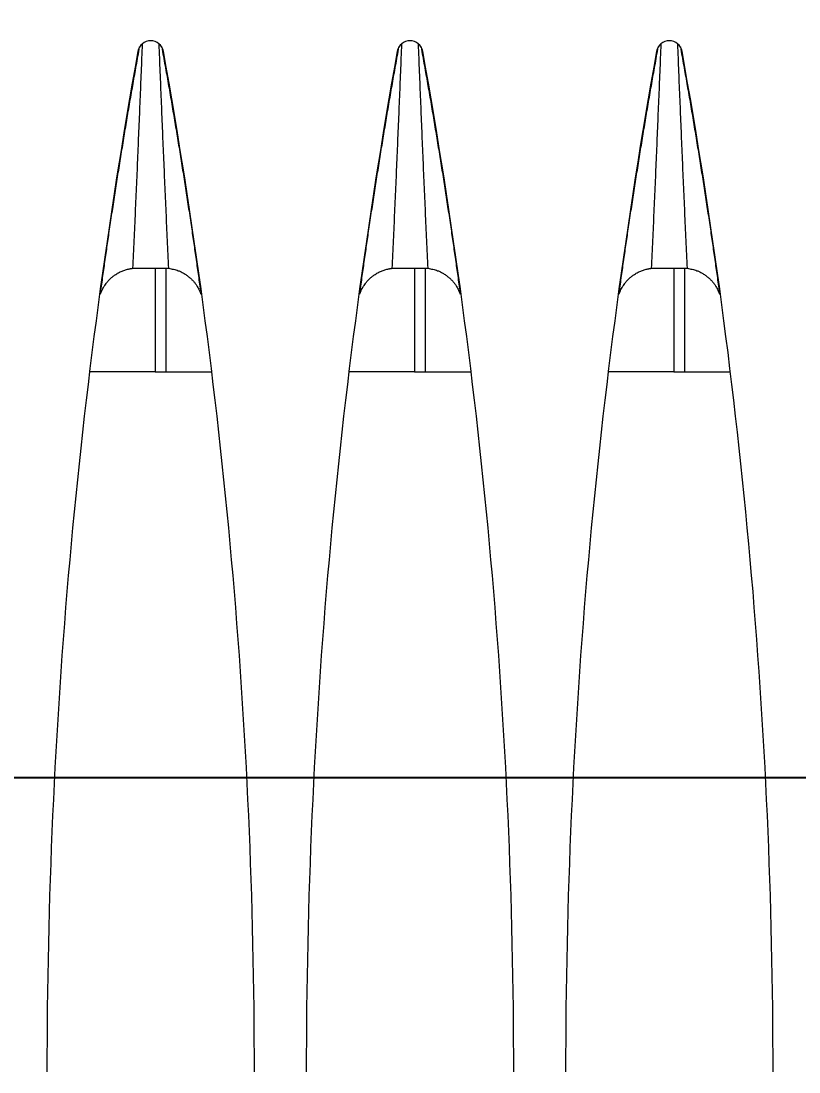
# Model space of a CAD drawing. Header units: metres. Extents: x -101133.8 to -101066.7, y -24899.3 to -24824.7.
# Drawn here: x -101102.2843 to -101102.2543, y -24845.37301 to -24845.33249 of the extents above; entities that cross this region are included whole.
import ezdxf

# ---------------------------------------------------------------- set-up
doc = ezdxf.new("R2010")
doc.units = ezdxf.units.M
doc.header["$LTSCALE"] = 0.2
doc.header["$PDSIZE"] = -5
doc.layers.add('CMT-COTATION DIVERS', color=1, linetype='Continuous')
doc.layers.add('CMT-CVC-MATERIEL', color=30, linetype='Continuous')
doc.styles.get("Standard").update_dxf_attribs({"font": 'arial.ttf'})
doc.dimstyles.get("Standard").update_dxf_attribs({"dimtxt": 0.18, "dimasz": 0.18, "dimexe": 0.18, "dimexo": 0.0625, "dimgap": 0.09, "dimtad": 0, "dimtih": 1, "dimtoh": 1, "dimdec": 4, "dimzin": 0, "dimdsep": 46, "dimtxsty": 'Standard', "dimcen": 0.09, "dimadec": 0, "dimazin": 0, "dimtfac": 1, "dimtdec": 4, "dimtofl": 0, "dimtmove": 0, "dimatfit": 3, "dimfxl": 1, "dimtolj": 1, "dimtzin": 0, "dimarcsym": 0})

# ---------------------------------------------------------------- blocks, each defined once
blk = doc.blocks.new('Cassette 600x600')
at = {"linetype": 'Continuous', "lineweight": 13}
for p, q in [((-20116.73, 162.832), (-20116.73, 165.361)), ((-20112.23, 164.73), (-20112.23, 164.764)), ((-20106.73, 163.87), (-20106.73, 163.907)), ((-20105.73, 163.702), (-20105.73, 163.736)), ((-20112.74, 163.7), (-20112.73, 163.527)), ((-20112.73, 162.832), (-20116.73, 162.832)), ((-20116.73, 162.832), (-20116.73, 162.421)), ((-20116.73, 162.421), (-20116.73, 160.649)), ((-20112.733, 162.421), (-20116.73, 162.421)), ((-20112.73, 162.483), (-20112.74, 162.31)), ((-20106.73, 162.103), (-20106.73, 162.14)), ((-20105.73, 162.274), (-20105.73, 162.308)), ((-20116.73, 152.832), (-20116.73, 155.361)), ((-20112.23, 154.73), (-20112.23, 154.764)), ((-20112.74, 153.7), (-20112.73, 153.527)), ((-20105.73, 153.702), (-20105.73, 153.736)), ((-20112.73, 152.832), (-20116.73, 152.832)), ((-20116.73, 152.832), (-20116.73, 152.421)), ((-20116.73, 152.421), (-20116.73, 150.649)), ((-20112.733, 152.421), (-20116.73, 152.421)), ((-20112.73, 152.483), (-20112.74, 152.31)), ((-20105.73, 152.274), (-20105.73, 152.308)), ((-20112.23, 151.246), (-20112.23, 151.28)), ((-20116.73, 142.832), (-20116.73, 145.361)), ((-20112.23, 144.73), (-20112.23, 144.764)), ((-20112.74, 143.7), (-20112.73, 143.527)), ((-20105.73, 143.702), (-20105.73, 143.736)), ((-20112.73, 142.832), (-20116.73, 142.832)), ((-20116.73, 142.832), (-20116.73, 142.421)), ((-20116.73, 142.421), (-20116.73, 140.649)), ((-20112.733, 142.421), (-20116.73, 142.421)), ((-20112.73, 142.483), (-20112.74, 142.31)), ((-20105.73, 142.274), (-20105.73, 142.308)), ((-20112.23, 141.246), (-20112.23, 141.28))]:
    blk.add_line(p, q, dxfattribs=at)
for centre, radius, start, end in [((-20143.73, -55.495), 222.5, 79.81251, 90), ((-20104.465, 163.005), 0.5, 280.1875, 79.8125), ((-20143.73, 381.505), 222.5, 270, 280.18749), ((-20143.73, -65.495), 222.5, 79.81251, 90), ((-20104.465, 153.005), 0.5, 280.1875, 79.8125), ((-20143.73, 371.505), 222.5, 270, 280.18749), ((-20143.73, -75.495), 222.5, 79.81251, 90), ((-20104.465, 143.005), 0.5, 280.1875, 79.8125), ((-20143.73, 361.505), 222.5, 270, 280.18749)]:
    blk.add_arc(centre, radius, start, end, dxfattribs=at)
for points, knots in [([(-20113.74, 164.945), (-20113.531, 164.916), (-20113.322, 164.887), (-20113.113, 164.857), (-20112.904, 164.828), (-20112.695, 164.799), (-20112.485, 164.769), (-20112.275, 164.739), (-20112.064, 164.709), (-20111.858, 164.679), (-20111.652, 164.65), (-20111.452, 164.621), (-20111.231, 164.588), (-20111.009, 164.555), (-20110.766, 164.519), (-20110.529, 164.483), (-20110.292, 164.447), (-20110.06, 164.412), (-20109.828, 164.376), (-20109.595, 164.34), (-20109.361, 164.303), (-20109.127, 164.266), (-20108.893, 164.229), (-20108.659, 164.192), (-20108.426, 164.154), (-20108.193, 164.117), (-20107.96, 164.079), (-20107.726, 164.04), (-20107.492, 164.002), (-20107.256, 163.963), (-20107.026, 163.924), (-20106.796, 163.886), (-20106.571, 163.848), (-20106.326, 163.806), (-20106.081, 163.764), (-20105.816, 163.718), (-20105.627, 163.685), (-20105.483, 163.66), (-20105.383, 163.642), (-20105.271, 163.622), (-20105.16, 163.602), (-20105.036, 163.581), (-20104.916, 163.559), (-20104.795, 163.538), (-20104.678, 163.517), (-20104.56, 163.496), (-20104.442, 163.475), (-20104.323, 163.453), (-20104.205, 163.432)], [0, 0, 0, 0, 1, 1, 1, 2, 2, 2, 3, 3, 3, 4, 4, 4, 5, 5, 5, 6, 6, 6, 7, 7, 7, 8, 8, 8, 9, 9, 9, 10, 10, 10, 11, 11, 11, 12, 12, 12, 13, 13, 13, 14, 14, 14, 15, 15, 15, 16, 16, 16, 16]), ([(-20113.74, 164.945), (-20113.732, 164.942), (-20113.724, 164.939), (-20113.717, 164.936), (-20113.709, 164.934), (-20113.701, 164.931), (-20113.693, 164.928), (-20113.685, 164.925), (-20113.677, 164.921), (-20113.669, 164.918), (-20113.662, 164.916), (-20113.655, 164.913), (-20113.646, 164.909), (-20113.623, 164.9), (-20113.589, 164.884), (-20113.558, 164.869), (-20113.528, 164.854), (-20113.502, 164.84), (-20113.475, 164.824), (-20113.448, 164.808), (-20113.421, 164.791), (-20113.397, 164.775), (-20113.372, 164.759), (-20113.351, 164.744), (-20113.322, 164.722), (-20113.294, 164.7), (-20113.258, 164.67), (-20113.226, 164.642), (-20113.194, 164.614), (-20113.167, 164.586), (-20113.139, 164.557), (-20113.112, 164.528), (-20113.085, 164.497), (-20113.061, 164.468), (-20113.038, 164.439), (-20113.018, 164.412), (-20112.992, 164.375), (-20112.967, 164.338), (-20112.937, 164.29), (-20112.911, 164.244), (-20112.886, 164.197), (-20112.865, 164.153), (-20112.846, 164.109), (-20112.827, 164.064), (-20112.811, 164.02), (-20112.796, 163.971), (-20112.781, 163.922), (-20112.768, 163.868), (-20112.761, 163.833), (-20112.759, 163.82), (-20112.757, 163.81), (-20112.755, 163.799), (-20112.753, 163.789), (-20112.751, 163.777), (-20112.75, 163.766), (-20112.748, 163.755), (-20112.746, 163.744), (-20112.745, 163.733), (-20112.743, 163.722), (-20112.741, 163.711), (-20112.74, 163.7)], [0, 0, 0, 0, 1, 1, 1, 2, 2, 2, 3, 3, 3, 4, 4, 4, 5, 5, 5, 6, 6, 6, 7, 7, 7, 8, 8, 8, 9, 9, 9, 10, 10, 10, 11, 11, 11, 12, 12, 12, 13, 13, 13, 14, 14, 14, 15, 15, 15, 16, 16, 16, 17, 17, 17, 18, 18, 18, 19, 19, 19, 20, 20, 20, 20]), ([(-20104.086, 163.331), (-20104.446, 163.346), (-20104.806, 163.36), (-20105.166, 163.375), (-20105.527, 163.39), (-20105.887, 163.404), (-20106.247, 163.419), (-20106.608, 163.434), (-20106.968, 163.449), (-20107.328, 163.464), (-20107.688, 163.479), (-20108.049, 163.494), (-20108.409, 163.509), (-20108.77, 163.524), (-20109.131, 163.54), (-20109.492, 163.556), (-20109.853, 163.571), (-20110.213, 163.587), (-20110.574, 163.603), (-20110.935, 163.619), (-20111.296, 163.635), (-20111.657, 163.651), (-20112.018, 163.668), (-20112.379, 163.684), (-20112.74, 163.7)], [0, 0, 0, 0, 1, 1, 1, 2, 2, 2, 3, 3, 3, 4, 4, 4, 5, 5, 5, 6, 6, 6, 7, 7, 7, 8, 8, 8, 8]), ([(-20112.73, 163.527), (-20112.73, 163.507), (-20112.73, 163.487), (-20112.73, 163.466), (-20112.73, 163.446), (-20112.73, 163.425), (-20112.73, 163.404), (-20112.73, 163.383), (-20112.73, 163.363), (-20112.73, 163.341), (-20112.73, 163.32), (-20112.73, 163.299), (-20112.73, 163.277), (-20112.73, 163.255), (-20112.73, 163.233), (-20112.73, 163.211), (-20112.73, 163.189), (-20112.73, 163.166), (-20112.73, 163.143), (-20112.73, 163.121), (-20112.73, 163.098), (-20112.73, 163.075), (-20112.73, 163.052), (-20112.73, 163.029), (-20112.73, 163.006), (-20112.73, 162.983), (-20112.73, 162.96), (-20112.73, 162.937), (-20112.73, 162.914), (-20112.73, 162.891), (-20112.73, 162.868), (-20112.73, 162.845), (-20112.73, 162.823), (-20112.73, 162.8), (-20112.73, 162.778), (-20112.73, 162.756), (-20112.73, 162.734), (-20112.73, 162.712), (-20112.73, 162.691), (-20112.73, 162.67), (-20112.73, 162.648), (-20112.73, 162.627), (-20112.73, 162.607), (-20112.73, 162.586), (-20112.73, 162.565), (-20112.73, 162.544), (-20112.73, 162.524), (-20112.73, 162.503), (-20112.73, 162.483)], [0, 0, 0, 0, 1, 1, 1, 2, 2, 2, 3, 3, 3, 4, 4, 4, 5, 5, 5, 6, 6, 6, 7, 7, 7, 8, 8, 8, 9, 9, 9, 10, 10, 10, 11, 11, 11, 12, 12, 12, 13, 13, 13, 14, 14, 14, 15, 15, 15, 16, 16, 16, 16]), ([(-20104.205, 162.578), (-20104.323, 162.557), (-20104.442, 162.536), (-20104.56, 162.515), (-20104.678, 162.493), (-20104.795, 162.473), (-20104.916, 162.451), (-20105.036, 162.43), (-20105.16, 162.408), (-20105.271, 162.388), (-20105.383, 162.368), (-20105.483, 162.351), (-20105.627, 162.325), (-20105.816, 162.292), (-20106.081, 162.246), (-20106.326, 162.204), (-20106.571, 162.163), (-20106.796, 162.125), (-20107.026, 162.086), (-20107.256, 162.048), (-20107.492, 162.008), (-20107.726, 161.97), (-20107.96, 161.931), (-20108.193, 161.894), (-20108.426, 161.856), (-20108.659, 161.818), (-20108.893, 161.781), (-20109.127, 161.744), (-20109.361, 161.707), (-20109.595, 161.67), (-20109.828, 161.634), (-20110.06, 161.598), (-20110.292, 161.563), (-20110.529, 161.527), (-20110.766, 161.491), (-20111.009, 161.455), (-20111.231, 161.422), (-20111.452, 161.39), (-20111.652, 161.361), (-20111.858, 161.331), (-20112.064, 161.301), (-20112.275, 161.271), (-20112.485, 161.241), (-20112.695, 161.212), (-20112.904, 161.182), (-20113.113, 161.153), (-20113.322, 161.124), (-20113.531, 161.094), (-20113.74, 161.065)], [0, 0, 0, 0, 1, 1, 1, 2, 2, 2, 3, 3, 3, 4, 4, 4, 5, 5, 5, 6, 6, 6, 7, 7, 7, 8, 8, 8, 9, 9, 9, 10, 10, 10, 11, 11, 11, 12, 12, 12, 13, 13, 13, 14, 14, 14, 15, 15, 15, 16, 16, 16, 16]), ([(-20112.74, 162.31), (-20112.379, 162.327), (-20112.018, 162.343), (-20111.657, 162.359), (-20111.296, 162.375), (-20110.935, 162.391), (-20110.574, 162.407), (-20110.213, 162.423), (-20109.853, 162.439), (-20109.492, 162.454), (-20109.131, 162.47), (-20108.77, 162.486), (-20108.409, 162.501), (-20108.049, 162.516), (-20107.688, 162.532), (-20107.328, 162.547), (-20106.968, 162.562), (-20106.608, 162.577), (-20106.247, 162.591), (-20105.887, 162.606), (-20105.527, 162.621), (-20105.166, 162.635), (-20104.806, 162.65), (-20104.446, 162.664), (-20104.086, 162.679)], [0, 0, 0, 0, 1, 1, 1, 2, 2, 2, 3, 3, 3, 4, 4, 4, 5, 5, 5, 6, 6, 6, 7, 7, 7, 8, 8, 8, 8]), ([(-20112.74, 162.31), (-20112.746, 162.279), (-20112.752, 162.248), (-20112.758, 162.217), (-20112.764, 162.186), (-20112.77, 162.155), (-20112.778, 162.124), (-20112.785, 162.093), (-20112.793, 162.061), (-20112.802, 162.031), (-20112.81, 162.001), (-20112.819, 161.974), (-20112.832, 161.939), (-20112.845, 161.904), (-20112.862, 161.862), (-20112.882, 161.823), (-20112.901, 161.783), (-20112.921, 161.746), (-20112.944, 161.709), (-20112.966, 161.672), (-20112.991, 161.635), (-20113.019, 161.598), (-20113.047, 161.56), (-20113.079, 161.521), (-20113.106, 161.49), (-20113.132, 161.459), (-20113.154, 161.437), (-20113.178, 161.412), (-20113.202, 161.388), (-20113.23, 161.363), (-20113.257, 161.339), (-20113.285, 161.315), (-20113.313, 161.293), (-20113.344, 161.27), (-20113.376, 161.248), (-20113.411, 161.225), (-20113.439, 161.208), (-20113.467, 161.192), (-20113.487, 161.181), (-20113.511, 161.169), (-20113.534, 161.157), (-20113.56, 161.145), (-20113.585, 161.133), (-20113.611, 161.121), (-20113.637, 161.11), (-20113.662, 161.098), (-20113.688, 161.087), (-20113.714, 161.076), (-20113.74, 161.065)], [0, 0, 0, 0, 1, 1, 1, 2, 2, 2, 3, 3, 3, 4, 4, 4, 5, 5, 5, 6, 6, 6, 7, 7, 7, 8, 8, 8, 9, 9, 9, 10, 10, 10, 11, 11, 11, 12, 12, 12, 13, 13, 13, 14, 14, 14, 15, 15, 15, 16, 16, 16, 16]), ([(-20113.74, 154.945), (-20113.531, 154.916), (-20113.322, 154.887), (-20113.113, 154.857), (-20112.904, 154.828), (-20112.695, 154.799), (-20112.485, 154.769), (-20112.275, 154.739), (-20112.064, 154.709), (-20111.858, 154.679), (-20111.652, 154.65), (-20111.452, 154.621), (-20111.231, 154.588), (-20111.009, 154.555), (-20110.766, 154.519), (-20110.529, 154.483), (-20110.292, 154.447), (-20110.06, 154.412), (-20109.828, 154.376), (-20109.595, 154.34), (-20109.361, 154.303), (-20109.127, 154.266), (-20108.893, 154.229), (-20108.659, 154.192), (-20108.426, 154.154), (-20108.193, 154.117), (-20107.96, 154.079), (-20107.726, 154.04), (-20107.492, 154.002), (-20107.256, 153.963), (-20107.026, 153.924), (-20106.796, 153.886), (-20106.571, 153.848), (-20106.326, 153.806), (-20106.081, 153.764), (-20105.816, 153.718), (-20105.627, 153.685), (-20105.483, 153.66), (-20105.383, 153.642), (-20105.271, 153.622), (-20105.16, 153.602), (-20105.036, 153.581), (-20104.916, 153.559), (-20104.795, 153.538), (-20104.678, 153.517), (-20104.56, 153.496), (-20104.442, 153.475), (-20104.323, 153.453), (-20104.205, 153.432)], [0, 0, 0, 0, 1, 1, 1, 2, 2, 2, 3, 3, 3, 4, 4, 4, 5, 5, 5, 6, 6, 6, 7, 7, 7, 8, 8, 8, 9, 9, 9, 10, 10, 10, 11, 11, 11, 12, 12, 12, 13, 13, 13, 14, 14, 14, 15, 15, 15, 16, 16, 16, 16]), ([(-20113.74, 154.945), (-20113.732, 154.942), (-20113.724, 154.939), (-20113.717, 154.936), (-20113.709, 154.934), (-20113.701, 154.931), (-20113.693, 154.928), (-20113.685, 154.925), (-20113.677, 154.921), (-20113.669, 154.918), (-20113.662, 154.916), (-20113.655, 154.913), (-20113.646, 154.909), (-20113.623, 154.9), (-20113.589, 154.884), (-20113.558, 154.869), (-20113.528, 154.854), (-20113.502, 154.84), (-20113.475, 154.824), (-20113.448, 154.808), (-20113.421, 154.791), (-20113.397, 154.775), (-20113.372, 154.759), (-20113.351, 154.744), (-20113.322, 154.722), (-20113.294, 154.7), (-20113.258, 154.67), (-20113.226, 154.642), (-20113.194, 154.614), (-20113.167, 154.586), (-20113.139, 154.557), (-20113.112, 154.528), (-20113.085, 154.497), (-20113.061, 154.468), (-20113.038, 154.439), (-20113.018, 154.412), (-20112.992, 154.375), (-20112.967, 154.338), (-20112.937, 154.29), (-20112.911, 154.244), (-20112.886, 154.197), (-20112.865, 154.153), (-20112.846, 154.109), (-20112.827, 154.064), (-20112.811, 154.02), (-20112.796, 153.971), (-20112.781, 153.922), (-20112.768, 153.868), (-20112.761, 153.833), (-20112.759, 153.82), (-20112.757, 153.81), (-20112.755, 153.799), (-20112.753, 153.789), (-20112.751, 153.777), (-20112.75, 153.766), (-20112.748, 153.755), (-20112.746, 153.744), (-20112.745, 153.733), (-20112.743, 153.722), (-20112.741, 153.711), (-20112.74, 153.7)], [0, 0, 0, 0, 1, 1, 1, 2, 2, 2, 3, 3, 3, 4, 4, 4, 5, 5, 5, 6, 6, 6, 7, 7, 7, 8, 8, 8, 9, 9, 9, 10, 10, 10, 11, 11, 11, 12, 12, 12, 13, 13, 13, 14, 14, 14, 15, 15, 15, 16, 16, 16, 17, 17, 17, 18, 18, 18, 19, 19, 19, 20, 20, 20, 20]), ([(-20104.086, 153.331), (-20104.446, 153.346), (-20104.806, 153.36), (-20105.166, 153.375), (-20105.527, 153.39), (-20105.887, 153.404), (-20106.247, 153.419), (-20106.608, 153.434), (-20106.968, 153.449), (-20107.328, 153.464), (-20107.688, 153.479), (-20108.049, 153.494), (-20108.409, 153.509), (-20108.77, 153.524), (-20109.131, 153.54), (-20109.492, 153.556), (-20109.853, 153.571), (-20110.213, 153.587), (-20110.574, 153.603), (-20110.935, 153.619), (-20111.296, 153.635), (-20111.657, 153.651), (-20112.018, 153.668), (-20112.379, 153.684), (-20112.74, 153.7)], [0, 0, 0, 0, 1, 1, 1, 2, 2, 2, 3, 3, 3, 4, 4, 4, 5, 5, 5, 6, 6, 6, 7, 7, 7, 8, 8, 8, 8]), ([(-20112.73, 153.527), (-20112.73, 153.507), (-20112.73, 153.487), (-20112.73, 153.466), (-20112.73, 153.446), (-20112.73, 153.425), (-20112.73, 153.404), (-20112.73, 153.383), (-20112.73, 153.363), (-20112.73, 153.341), (-20112.73, 153.32), (-20112.73, 153.299), (-20112.73, 153.277), (-20112.73, 153.255), (-20112.73, 153.233), (-20112.73, 153.211), (-20112.73, 153.189), (-20112.73, 153.166), (-20112.73, 153.143), (-20112.73, 153.121), (-20112.73, 153.098), (-20112.73, 153.075), (-20112.73, 153.052), (-20112.73, 153.029), (-20112.73, 153.006), (-20112.73, 152.983), (-20112.73, 152.96), (-20112.73, 152.937), (-20112.73, 152.914), (-20112.73, 152.891), (-20112.73, 152.868), (-20112.73, 152.845), (-20112.73, 152.823), (-20112.73, 152.8), (-20112.73, 152.778), (-20112.73, 152.756), (-20112.73, 152.734), (-20112.73, 152.712), (-20112.73, 152.691), (-20112.73, 152.67), (-20112.73, 152.648), (-20112.73, 152.627), (-20112.73, 152.607), (-20112.73, 152.586), (-20112.73, 152.565), (-20112.73, 152.544), (-20112.73, 152.524), (-20112.73, 152.503), (-20112.73, 152.483)], [0, 0, 0, 0, 1, 1, 1, 2, 2, 2, 3, 3, 3, 4, 4, 4, 5, 5, 5, 6, 6, 6, 7, 7, 7, 8, 8, 8, 9, 9, 9, 10, 10, 10, 11, 11, 11, 12, 12, 12, 13, 13, 13, 14, 14, 14, 15, 15, 15, 16, 16, 16, 16]), ([(-20104.205, 152.578), (-20104.323, 152.557), (-20104.442, 152.536), (-20104.56, 152.515), (-20104.678, 152.493), (-20104.795, 152.473), (-20104.916, 152.451), (-20105.036, 152.43), (-20105.16, 152.408), (-20105.271, 152.388), (-20105.383, 152.368), (-20105.483, 152.351), (-20105.627, 152.325), (-20105.816, 152.292), (-20106.081, 152.246), (-20106.326, 152.204), (-20106.571, 152.163), (-20106.796, 152.125), (-20107.026, 152.086), (-20107.256, 152.048), (-20107.492, 152.008), (-20107.726, 151.97), (-20107.96, 151.931), (-20108.193, 151.894), (-20108.426, 151.856), (-20108.659, 151.818), (-20108.893, 151.781), (-20109.127, 151.744), (-20109.361, 151.707), (-20109.595, 151.67), (-20109.828, 151.634), (-20110.06, 151.598), (-20110.292, 151.563), (-20110.529, 151.527), (-20110.766, 151.491), (-20111.009, 151.455), (-20111.231, 151.422), (-20111.452, 151.39), (-20111.652, 151.361), (-20111.858, 151.331), (-20112.064, 151.301), (-20112.275, 151.271), (-20112.485, 151.241), (-20112.695, 151.212), (-20112.904, 151.182), (-20113.113, 151.153), (-20113.322, 151.124), (-20113.531, 151.094), (-20113.74, 151.065)], [0, 0, 0, 0, 1, 1, 1, 2, 2, 2, 3, 3, 3, 4, 4, 4, 5, 5, 5, 6, 6, 6, 7, 7, 7, 8, 8, 8, 9, 9, 9, 10, 10, 10, 11, 11, 11, 12, 12, 12, 13, 13, 13, 14, 14, 14, 15, 15, 15, 16, 16, 16, 16]), ([(-20112.74, 152.31), (-20112.379, 152.327), (-20112.018, 152.343), (-20111.657, 152.359), (-20111.296, 152.375), (-20110.935, 152.391), (-20110.574, 152.407), (-20110.213, 152.423), (-20109.853, 152.439), (-20109.492, 152.454), (-20109.131, 152.47), (-20108.77, 152.486), (-20108.409, 152.501), (-20108.049, 152.516), (-20107.688, 152.532), (-20107.328, 152.547), (-20106.968, 152.562), (-20106.608, 152.576), (-20106.247, 152.591), (-20105.887, 152.606), (-20105.527, 152.621), (-20105.166, 152.635), (-20104.806, 152.65), (-20104.446, 152.664), (-20104.086, 152.679)], [0, 0, 0, 0, 1, 1, 1, 2, 2, 2, 3, 3, 3, 4, 4, 4, 5, 5, 5, 6, 6, 6, 7, 7, 7, 8, 8, 8, 8]), ([(-20112.74, 152.31), (-20112.746, 152.279), (-20112.752, 152.248), (-20112.758, 152.217), (-20112.764, 152.186), (-20112.77, 152.155), (-20112.778, 152.124), (-20112.785, 152.093), (-20112.793, 152.061), (-20112.802, 152.031), (-20112.81, 152.001), (-20112.819, 151.974), (-20112.832, 151.939), (-20112.845, 151.904), (-20112.862, 151.862), (-20112.882, 151.823), (-20112.901, 151.783), (-20112.921, 151.746), (-20112.944, 151.709), (-20112.966, 151.672), (-20112.991, 151.635), (-20113.019, 151.598), (-20113.047, 151.56), (-20113.079, 151.521), (-20113.106, 151.49), (-20113.132, 151.459), (-20113.154, 151.437), (-20113.178, 151.412), (-20113.202, 151.388), (-20113.23, 151.363), (-20113.257, 151.339), (-20113.285, 151.315), (-20113.313, 151.293), (-20113.344, 151.27), (-20113.376, 151.248), (-20113.411, 151.225), (-20113.439, 151.208), (-20113.467, 151.192), (-20113.487, 151.181), (-20113.511, 151.169), (-20113.534, 151.157), (-20113.56, 151.145), (-20113.585, 151.133), (-20113.611, 151.121), (-20113.637, 151.11), (-20113.662, 151.098), (-20113.688, 151.087), (-20113.714, 151.076), (-20113.74, 151.065)], [0, 0, 0, 0, 1, 1, 1, 2, 2, 2, 3, 3, 3, 4, 4, 4, 5, 5, 5, 6, 6, 6, 7, 7, 7, 8, 8, 8, 9, 9, 9, 10, 10, 10, 11, 11, 11, 12, 12, 12, 13, 13, 13, 14, 14, 14, 15, 15, 15, 16, 16, 16, 16]), ([(-20113.74, 144.945), (-20113.531, 144.916), (-20113.322, 144.887), (-20113.113, 144.857), (-20112.904, 144.828), (-20112.695, 144.799), (-20112.485, 144.769), (-20112.275, 144.739), (-20112.064, 144.709), (-20111.858, 144.679), (-20111.652, 144.65), (-20111.452, 144.621), (-20111.231, 144.588), (-20111.009, 144.555), (-20110.766, 144.519), (-20110.529, 144.483), (-20110.292, 144.447), (-20110.06, 144.412), (-20109.828, 144.376), (-20109.595, 144.34), (-20109.361, 144.303), (-20109.127, 144.266), (-20108.893, 144.229), (-20108.659, 144.192), (-20108.426, 144.154), (-20108.193, 144.117), (-20107.96, 144.079), (-20107.726, 144.04), (-20107.492, 144.002), (-20107.256, 143.963), (-20107.026, 143.924), (-20106.796, 143.886), (-20106.571, 143.848), (-20106.326, 143.806), (-20106.081, 143.764), (-20105.816, 143.718), (-20105.627, 143.685), (-20105.483, 143.66), (-20105.383, 143.642), (-20105.271, 143.622), (-20105.16, 143.602), (-20105.036, 143.581), (-20104.916, 143.559), (-20104.795, 143.538), (-20104.678, 143.517), (-20104.56, 143.496), (-20104.442, 143.475), (-20104.323, 143.453), (-20104.205, 143.432)], [0, 0, 0, 0, 1, 1, 1, 2, 2, 2, 3, 3, 3, 4, 4, 4, 5, 5, 5, 6, 6, 6, 7, 7, 7, 8, 8, 8, 9, 9, 9, 10, 10, 10, 11, 11, 11, 12, 12, 12, 13, 13, 13, 14, 14, 14, 15, 15, 15, 16, 16, 16, 16]), ([(-20113.74, 144.945), (-20113.732, 144.942), (-20113.724, 144.939), (-20113.717, 144.936), (-20113.709, 144.934), (-20113.701, 144.931), (-20113.693, 144.928), (-20113.685, 144.925), (-20113.677, 144.921), (-20113.669, 144.918), (-20113.662, 144.916), (-20113.655, 144.913), (-20113.646, 144.909), (-20113.623, 144.9), (-20113.589, 144.884), (-20113.558, 144.869), (-20113.528, 144.854), (-20113.502, 144.84), (-20113.475, 144.824), (-20113.448, 144.808), (-20113.421, 144.791), (-20113.397, 144.775), (-20113.372, 144.759), (-20113.351, 144.744), (-20113.322, 144.722), (-20113.294, 144.7), (-20113.258, 144.67), (-20113.226, 144.642), (-20113.194, 144.614), (-20113.167, 144.586), (-20113.139, 144.557), (-20113.112, 144.528), (-20113.085, 144.497), (-20113.061, 144.468), (-20113.038, 144.439), (-20113.018, 144.412), (-20112.992, 144.375), (-20112.967, 144.338), (-20112.937, 144.29), (-20112.911, 144.244), (-20112.886, 144.197), (-20112.865, 144.153), (-20112.846, 144.109), (-20112.827, 144.064), (-20112.811, 144.02), (-20112.796, 143.971), (-20112.781, 143.922), (-20112.768, 143.868), (-20112.761, 143.833), (-20112.759, 143.82), (-20112.757, 143.81), (-20112.755, 143.799), (-20112.753, 143.789), (-20112.751, 143.777), (-20112.75, 143.766), (-20112.748, 143.755), (-20112.746, 143.744), (-20112.745, 143.733), (-20112.743, 143.722), (-20112.741, 143.711), (-20112.74, 143.7)], [0, 0, 0, 0, 1, 1, 1, 2, 2, 2, 3, 3, 3, 4, 4, 4, 5, 5, 5, 6, 6, 6, 7, 7, 7, 8, 8, 8, 9, 9, 9, 10, 10, 10, 11, 11, 11, 12, 12, 12, 13, 13, 13, 14, 14, 14, 15, 15, 15, 16, 16, 16, 17, 17, 17, 18, 18, 18, 19, 19, 19, 20, 20, 20, 20]), ([(-20104.086, 143.331), (-20104.446, 143.346), (-20104.806, 143.36), (-20105.166, 143.375), (-20105.527, 143.39), (-20105.887, 143.404), (-20106.247, 143.419), (-20106.608, 143.434), (-20106.968, 143.449), (-20107.328, 143.464), (-20107.688, 143.479), (-20108.049, 143.494), (-20108.409, 143.509), (-20108.77, 143.524), (-20109.131, 143.54), (-20109.492, 143.556), (-20109.853, 143.571), (-20110.213, 143.587), (-20110.574, 143.603), (-20110.935, 143.619), (-20111.296, 143.635), (-20111.657, 143.651), (-20112.018, 143.668), (-20112.379, 143.684), (-20112.74, 143.7)], [0, 0, 0, 0, 1, 1, 1, 2, 2, 2, 3, 3, 3, 4, 4, 4, 5, 5, 5, 6, 6, 6, 7, 7, 7, 8, 8, 8, 8]), ([(-20112.73, 143.527), (-20112.73, 143.507), (-20112.73, 143.487), (-20112.73, 143.466), (-20112.73, 143.446), (-20112.73, 143.425), (-20112.73, 143.404), (-20112.73, 143.383), (-20112.73, 143.363), (-20112.73, 143.341), (-20112.73, 143.32), (-20112.73, 143.299), (-20112.73, 143.277), (-20112.73, 143.255), (-20112.73, 143.233), (-20112.73, 143.211), (-20112.73, 143.189), (-20112.73, 143.166), (-20112.73, 143.143), (-20112.73, 143.121), (-20112.73, 143.098), (-20112.73, 143.075), (-20112.73, 143.052), (-20112.73, 143.029), (-20112.73, 143.006), (-20112.73, 142.983), (-20112.73, 142.96), (-20112.73, 142.937), (-20112.73, 142.914), (-20112.73, 142.891), (-20112.73, 142.868), (-20112.73, 142.845), (-20112.73, 142.823), (-20112.73, 142.8), (-20112.73, 142.778), (-20112.73, 142.756), (-20112.73, 142.734), (-20112.73, 142.712), (-20112.73, 142.691), (-20112.73, 142.67), (-20112.73, 142.648), (-20112.73, 142.627), (-20112.73, 142.607), (-20112.73, 142.586), (-20112.73, 142.565), (-20112.73, 142.544), (-20112.73, 142.524), (-20112.73, 142.503), (-20112.73, 142.483)], [0, 0, 0, 0, 1, 1, 1, 2, 2, 2, 3, 3, 3, 4, 4, 4, 5, 5, 5, 6, 6, 6, 7, 7, 7, 8, 8, 8, 9, 9, 9, 10, 10, 10, 11, 11, 11, 12, 12, 12, 13, 13, 13, 14, 14, 14, 15, 15, 15, 16, 16, 16, 16]), ([(-20112.74, 142.31), (-20112.379, 142.327), (-20112.018, 142.343), (-20111.657, 142.359), (-20111.296, 142.375), (-20110.935, 142.391), (-20110.574, 142.407), (-20110.213, 142.423), (-20109.853, 142.439), (-20109.492, 142.454), (-20109.131, 142.47), (-20108.77, 142.486), (-20108.409, 142.501), (-20108.049, 142.516), (-20107.688, 142.532), (-20107.328, 142.547), (-20106.968, 142.562), (-20106.608, 142.576), (-20106.247, 142.591), (-20105.887, 142.606), (-20105.527, 142.621), (-20105.166, 142.635), (-20104.806, 142.65), (-20104.446, 142.664), (-20104.086, 142.679)], [0, 0, 0, 0, 1, 1, 1, 2, 2, 2, 3, 3, 3, 4, 4, 4, 5, 5, 5, 6, 6, 6, 7, 7, 7, 8, 8, 8, 8]), ([(-20104.205, 142.578), (-20104.323, 142.557), (-20104.442, 142.536), (-20104.56, 142.515), (-20104.678, 142.493), (-20104.795, 142.473), (-20104.916, 142.451), (-20105.036, 142.43), (-20105.16, 142.408), (-20105.271, 142.388), (-20105.383, 142.368), (-20105.483, 142.351), (-20105.627, 142.325), (-20105.816, 142.292), (-20106.081, 142.246), (-20106.326, 142.204), (-20106.571, 142.163), (-20106.796, 142.125), (-20107.026, 142.086), (-20107.256, 142.048), (-20107.492, 142.008), (-20107.726, 141.97), (-20107.96, 141.931), (-20108.193, 141.894), (-20108.426, 141.856), (-20108.659, 141.818), (-20108.893, 141.781), (-20109.127, 141.744), (-20109.361, 141.707), (-20109.595, 141.67), (-20109.828, 141.634), (-20110.06, 141.598), (-20110.292, 141.563), (-20110.529, 141.527), (-20110.766, 141.491), (-20111.009, 141.455), (-20111.231, 141.422), (-20111.452, 141.39), (-20111.652, 141.361), (-20111.858, 141.331), (-20112.064, 141.301), (-20112.275, 141.271), (-20112.485, 141.241), (-20112.695, 141.212), (-20112.904, 141.182), (-20113.113, 141.153), (-20113.322, 141.124), (-20113.531, 141.094), (-20113.74, 141.065)], [0, 0, 0, 0, 1, 1, 1, 2, 2, 2, 3, 3, 3, 4, 4, 4, 5, 5, 5, 6, 6, 6, 7, 7, 7, 8, 8, 8, 9, 9, 9, 10, 10, 10, 11, 11, 11, 12, 12, 12, 13, 13, 13, 14, 14, 14, 15, 15, 15, 16, 16, 16, 16]), ([(-20112.74, 142.31), (-20112.746, 142.279), (-20112.752, 142.248), (-20112.758, 142.217), (-20112.764, 142.186), (-20112.77, 142.155), (-20112.778, 142.124), (-20112.785, 142.093), (-20112.793, 142.061), (-20112.802, 142.031), (-20112.81, 142.001), (-20112.819, 141.974), (-20112.832, 141.939), (-20112.845, 141.904), (-20112.862, 141.862), (-20112.882, 141.823), (-20112.901, 141.783), (-20112.921, 141.746), (-20112.944, 141.709), (-20112.966, 141.672), (-20112.991, 141.635), (-20113.019, 141.598), (-20113.047, 141.56), (-20113.079, 141.521), (-20113.106, 141.49), (-20113.132, 141.459), (-20113.154, 141.437), (-20113.178, 141.412), (-20113.202, 141.388), (-20113.23, 141.363), (-20113.257, 141.339), (-20113.285, 141.315), (-20113.313, 141.293), (-20113.344, 141.27), (-20113.376, 141.248), (-20113.411, 141.225), (-20113.439, 141.208), (-20113.467, 141.192), (-20113.487, 141.181), (-20113.511, 141.169), (-20113.534, 141.157), (-20113.56, 141.145), (-20113.585, 141.133), (-20113.611, 141.121), (-20113.637, 141.11), (-20113.662, 141.098), (-20113.688, 141.087), (-20113.714, 141.076), (-20113.74, 141.065)], [0, 0, 0, 0, 1, 1, 1, 2, 2, 2, 3, 3, 3, 4, 4, 4, 5, 5, 5, 6, 6, 6, 7, 7, 7, 8, 8, 8, 9, 9, 9, 10, 10, 10, 11, 11, 11, 12, 12, 12, 13, 13, 13, 14, 14, 14, 15, 15, 15, 16, 16, 16, 16])]:
    blk.add_open_spline(points, degree=3, knots=knots, dxfattribs=at)
blk = doc.blocks.new('COT-45')
at = {"color": 0}
for p, q in [((0, -1), (0, 1)), ((-1, 0), (1, 0))]:
    blk.add_line(p, q, dxfattribs=at)
at = {"color": 0, "const_width": 0.4}
blk.add_lwpolyline([(-0.4419, -0.4419), (0.4419, 0.4419)], dxfattribs=at)
blk = doc.blocks.new('*D136')
at = {"layer": 'CMT-COTATION DIVERS', "color": 0, "lineweight": -2}
for p, q in [((-101104.569131, -24845.361654), (-101101.332678, -24845.361654)), ((-101101.382678, -24847.966186), (-101101.382678, -24845.386654)), ((-101101.830468, -24847.991186), (-101101.332678, -24847.991186))]:
    blk.add_line(p, q, dxfattribs=at)
at = {"layer": 'Defpoints', "color": 0, "lineweight": 15}
for p in [(-101104.599131, -24845.361654), (-101101.382678, -24845.361654), (-101101.860468, -24847.991186)]:
    blk.add_point(p, dxfattribs=at)
at = {"layer": 'CMT-COTATION DIVERS', "color": 0, "lineweight": -2, "xscale": 0.025, "yscale": 0.025, "zscale": 0.025}
for p, rotation in [((-101101.382678, -24845.361654), 90), ((-101101.382678, -24847.991186), 270)]:
    blk.add_blockref('COT-45', p, dxfattribs=dict(at, rotation=rotation))
at = {"layer": 'CMT-COTATION DIVERS', "color": 0, "lineweight": 15, "insert": (-101101.458496, -24846.67642), "char_height": 0.075, "attachment_point": 5, "rotation": 90}
blk.add_mtext('\\A1;263', dxfattribs=at)
blk = doc.blocks.new('*D137')
at = {"layer": 'CMT-COTATION DIVERS', "color": 0, "lineweight": -2}
for p, q in [((-101102.361981, -24845.006592), (-101101.332678, -24845.006592)), ((-101101.382678, -24845.031592), (-101101.382678, -24845.336654)), ((-101101.352678, -24845.361654), (-101101.332678, -24845.361654))]:
    blk.add_line(p, q, dxfattribs=at)
at = {"layer": 'Defpoints', "color": 0, "lineweight": 15}
for p in [(-101102.391981, -24845.006592), (-101101.382678, -24845.361654), (-101101.382678, -24845.361654)]:
    blk.add_point(p, dxfattribs=at)
at = {"layer": 'CMT-COTATION DIVERS', "color": 0, "lineweight": -2, "xscale": 0.025, "yscale": 0.025, "zscale": 0.025}
for p, rotation in [((-101101.382678, -24845.006592), 90), ((-101101.382678, -24845.361654), 270)]:
    blk.add_blockref('COT-45', p, dxfattribs=dict(at, rotation=rotation))
at = {"layer": 'CMT-COTATION DIVERS', "color": 0, "lineweight": 15, "insert": (-101101.458496, -24845.184123), "char_height": 0.075, "attachment_point": 5, "rotation": 90}
blk.add_mtext('\\A1;36', dxfattribs=at)

msp = doc.modelspace()

# ---------------------------------------------------------------- block references
at = {"layer": 'CMT-CVC-MATERIEL', "xscale": 0.001, "yscale": 0.001, "zscale": 0.001, "rotation": 90}
msp.add_blockref('Cassette 600x600', (-101102.116291, -24825.229281), dxfattribs=at)

# ---------------------------------------------------------------- dimensions: what is measured, and where the dimension line sits
at = {"layer": 'CMT-COTATION DIVERS', "lineweight": 15}
for p1, p2, picture, middle in [((-101102.391981, -24845.006592), (-101101.382678, -24845.361654), '*D137', (-101101.458496, -24845.184123)), ((-101101.860468, -24847.991186), (-101104.599131, -24845.361654), '*D136', (-101101.458496, -24846.67642))]:
    dim = msp.add_linear_dim(base=(-101101.382678, -24845.361654), p1=p1, p2=p2, angle=90, dimstyle='Standard', override={"dimscale": 0.05, "dimtxt": 1.5, "dimasz": 0.5, "dimexe": 1, "dimexo": 0.6, "dimgap": 0.75, "dimtad": 1, "dimtih": 0, "dimtoh": 0, "dimdec": 0, "dimlfac": 100, "dimblk": 'COT-45', "dimcen": 0, "dimadec": 2, "dimazin": 2, "dimtdec": 2, "dimtix": 1, "dimtmove": 1, "dimfrac": 1}, dxfattribs=at)
    dim.commit()
    dim.dimension.update_dxf_attribs({"geometry": picture, "text_midpoint": middle})

doc.saveas('drawing.dxf')
